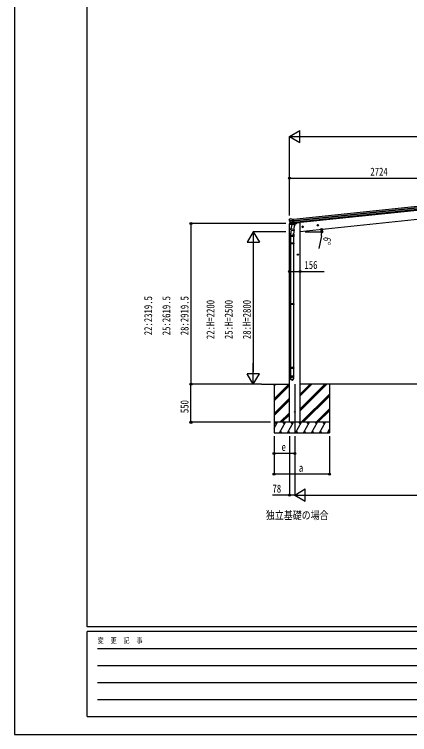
# Model space of a CAD drawing. Units: millimetres, scale not verified. Extents: x -14718 to 14718, y -10395 to 10395.
# Drawn here: x -14718 to -9010, y -10395 to 0 of the extents above; entities that cross this region are included whole.
import ezdxf
from ezdxf.enums import TextEntityAlignment as Align

# ---------------------------------------------------------------- set-up
doc = ezdxf.new("R2010")
doc.units = ezdxf.units.MM
doc.header["$LTSCALE"] = 50
for name, color, linetype in [('0-2_USER1', 3, 'Continuous'), ('0-3_YKK_12', 2, 'Continuous'), ('0-4_YKK_13', 4, 'Continuous'), ('0-5_YKK_A1', 4, 'Continuous'), ('0-6_YKK_D', 6, 'Continuous'), ('0-7_YKK_ZWAK', 7, 'Continuous')]:
    doc.layers.add(name, color=color, linetype=linetype)
doc.styles.add('ＭＳ ゴシック', font='')
doc.styles.get('ＭＳ ゴシック').set_extended_font_data('MS Gothic')

msp = doc.modelspace()

# ---------------------------------------------------------------- linework, layer by layer
at = {"layer": '0-3_YKK_12'}
msp.add_line((-10667.43, -5335), (-10667.43, -6040), dxfattribs=at)
at = {"layer": '0-4_YKK_13'}
for p, q in [((-10747.72, -2964.06), (-10747.8, -2962.18)), ((-10746.43, -2959.29), (-10747.13, -2960.15)), ((-10742.93, -2954.97), (-10746.43, -2959.29)), ((-10683.32, -2974.02), (-10743.06, -2980.3)), ((-10742.93, -2954.97), (-10742.93, -2954.97)), ((-10742.31, -2986.14), (-10682.71, -2979.88)), ((-10739.58, -2953.15), (-10739.57, -2953.15)), ((-10724.8, -3021.7), (-10738.5, -3005.94)), ((-10738.01, -3002.36), (-10680.98, -2996.36)), ((-10723.86, -3021.06), (-10736.91, -3005.13)), ((-10735.68, -3006.63), (-10680.51, -3000.83)), ((-10712, -2956.28), (-10685.48, -2953.49)), ((-10678.7, -3018.05), (-10685.48, -2953.49)), ((-10640.45, -3011.1), (-10640.88, -3014.33)), ((-10747.43, -3022.65), (-10748.33, -3029.48)), ((-10748.33, -3029.48), (-10714.6, -3025.93)), ((-10727.92, -3018.28), (-10744.77, -3020.05)), ((-10722.31, -3111.93), (-10727.87, -3167.65)), ((-10727.2, -3108.89), (-10724.71, -3096.64)), ((-10726.99, -3110.28), (-10726.99, -3110.28)), ((-10725.65, -3111.25), (-10684.69, -3119.58)), ((-10711.36, -3030.98), (-10724.72, -3096.64)), ((-10679.84, -3105.77), (-10724.72, -3096.64)), ((-10714.5, -3021.81), (-10722.19, -3022.62)), ((-10722.1, -3022.38), (-10678.72, -3017.82)), ((-10721.35, -3022.62), (-10719.78, -3022.46)), ((-10719.78, -3022.46), (-10682.24, -3018.51)), ((-10717.99, -3022.92), (-10718.14, -3023.65)), ((-10717.52, -3024.78), (-10692.77, -3034.53)), ((-10714.23, -3021.87), (-10714.5, -3021.81)), ((-10688.9, -3019.21), (-10714.23, -3021.87)), ((-10666.48, -3040.12), (-10711.36, -3030.98)), ((-10709.19, -3028.06), (-10709.85, -3031.29)), ((-10688.38, -3019.54), (-10691.3, -3033.89)), ((-10688.64, -3019.09), (-10688.9, -3019.21)), ((-10678.7, -3018.05), (-10688.64, -3019.09)), ((-10679.41, -3103.63), (-10686.06, -3171.38)), ((-10679.85, -3105.77), (-10682.39, -3118.24)), ((-10682.24, -3018.51), (-10680.68, -3018.35)), ((-10679.84, -3105.77), (-10666.48, -3040.12)), ((-10678.86, -3016.46), (-10677.94, -3016.65)), ((-10677.94, -3016.65), (-10666.74, -3033.57)), ((-10674.58, -3021.73), (-10645.31, -3018.65)), ((-10666.74, -3033.57), (-10668, -3039.81)), ((-10730.02, -3204.81), (-10730.02, -3170.46)), ((-10684.02, -3204.81), (-10730.02, -3204.81)), ((-10728.02, -3204.81), (-10728.02, -3301.55)), ((-10686.02, -3204.81), (-10686.02, -3301.55)), ((-10684.02, -3170.15), (-10684.02, -3204.81)), ((-10730.02, -3303.55), (-10729.02, -3301.55)), ((-10684.02, -3303.55), (-10730.02, -3303.55)), ((-10684.02, -3311.55), (-10730.02, -3311.55)), ((-10685.02, -3301.55), (-10729.02, -3301.55)), ((-10685.02, -3313.55), (-10729.02, -3313.55)), ((-10728.02, -3313.55), (-10728.02, -4175.25)), ((-10686.02, -3313.55), (-10686.02, -4175.25)), ((-10684.02, -3303.55), (-10685.02, -3301.55)), ((-10684.02, -3311.55), (-10685.02, -3313.55)), ((-10684.02, -3303.55), (-10684.02, -3311.55)), ((-10730.02, -4177.25), (-10729.02, -4175.25)), ((-10684.02, -4177.25), (-10730.02, -4177.25)), ((-10684.02, -4185.25), (-10730.02, -4185.25)), ((-10685.02, -4175.25), (-10729.02, -4175.25)), ((-10685.02, -4187.25), (-10729.02, -4187.25)), ((-10728.02, -4187.25), (-10728.02, -5097.94)), ((-10686.02, -4187.25), (-10686.02, -5097.94)), ((-10684.02, -4177.25), (-10685.02, -4175.25)), ((-10684.02, -4185.25), (-10685.02, -4187.25)), ((-10684.02, -4177.25), (-10684.02, -4185.25)), ((-10730.02, -5099.94), (-10729.02, -5097.94)), ((-10684.02, -5099.94), (-10730.02, -5099.94)), ((-10684.02, -5107.94), (-10730.02, -5107.94)), ((-10685.02, -5097.94), (-10729.02, -5097.94)), ((-10685.02, -5109.94), (-10729.02, -5109.94)), ((-10728.02, -5109.94), (-10728.02, -5219.94)), ((-10686.02, -5109.94), (-10686.02, -5219.94)), ((-10684.02, -5099.94), (-10685.02, -5097.94)), ((-10684.02, -5107.94), (-10685.02, -5109.94)), ((-10684.02, -5099.94), (-10684.02, -5107.94)), ((-10730.02, -5254.08), (-10730.02, -5219.94)), ((-10684.02, -5219.94), (-10730.02, -5219.94)), ((-10684.02, -5254.08), (-10684.02, -5219.94))]:
    msp.add_line(p, q, dxfattribs=at)
for points in [[(-10726.09, -2951.73), (-10726.09, -2951.73), (-10739.57, -2953.15)], [(-10712, -2956.28), (-10724.8, -2951.88), (-10724.8, -2951.87)], [(-10730.02, -3303.55), (-10730.02, -3311.55), (-10729.02, -3313.55)], [(-10730.02, -4177.25), (-10730.02, -4185.25), (-10729.02, -4187.25)], [(-10730.02, -5099.94), (-10730.02, -5107.94), (-10729.02, -5109.94)]]:
    msp.add_lwpolyline(points, dxfattribs=at)
msp.add_circle((-10667.43, -5737.5), 4.5, dxfattribs=at)
for centre, radius, start, end in [((-10546.83, -2942.94), 202, 186, 197.86084), ((-10553.89, -2944.99), 192.44, 185.42422, 190.5729), ((-10787.78, -2987.65), 45.32, 6.35482, 9.32878), ((-10739.05, -2958.12), 5, 96.04426, 140.95574), ((-10745.09, -2986.51), 2.74, 7.56588, 12.97849), ((-10742.22, -2987.49), 1.35, 94.08073, 96.8395), ((-10546.83, -2942.94), 200.2, 192.46117, 197.79991), ((-10736.23, -3003.98), 3, 197.86084, 221), ((-10734.59, -3003.23), 3, 197.79991, 219.30889), ((-10725.78, -2954.71), 3, 71.02369, 95.97631), ((-10645.84, -3013.68), 5, 276, 352.5), ((-10744.45, -3023.04), 3, 96, 172.5), ((-10725.3, -3109.31), 1.95, 167.54017, 209.97766), ((-10725.25, -3109.29), 2, 209.90962, 258.5), ((-10722.54, -3019.74), 2.99, 220.99261, 266.7283), ((-10721.4, -3022.12), 0.5, 240.73754, 276), ((-10718.48, -3022.82), 0.5, 348.5, 96), ((-10717.16, -3023.85), 1, 168.5, 248.5), ((-10692.3, -3033.61), 1.03, 242.53897, 344.46569), ((-10687.8, -3019.7), 0.604, 93.09842, 164.70595), ((-10684.29, -3117.62), 2, 258.5, 341.96843), ((-10680.73, -3017.85), 0.5, 276, 311.26246), ((-10700.02, -3170.46), 30, 177.45142, 180)]:
    msp.add_arc(centre, radius, start, end, dxfattribs=at)
for centre, major_axis, ratio, start_param, end_param in [((-10744.8, -2962.04), (1.9, 2.34), 0.995767, 1.57079633, 2.29721369), ((-10741.25, -2957.66), (-5.48, -2.51), 0.24881, 5.81908147, 5.82260033), ((-10745.59, -2963.2), (-0.38, 5.97), 0.020485, 4.7140547, 5.61175327), ((-10544.52, -2964.89), (-20.92, 199.05), 0.994373, 1.55543171, 1.57180637), ((-10724.84, -3019.66), (-1.71, 2.84), 0.040856, 4.14156042, 4.16968179), ((-10722.41, -3019.4), (-0.51, 2.96), 0.642905, 2.07925734, 3.03724699), ((-10722.45, -3019.51), (-3.02, -2.79), 0.650902, 0.95422993, 1.02704053), ((-10722.5, -3019.63), (-1.1, -2.8), 0.997631, 0.39023689, 0.47899483), ((-10707.02, -3170.15), (23, 0), 0.996195, 2.62193603, 6.60747969), ((-10707.02, -3170.15), (21, 0), 0.996195, 3.02154981, 6.2247991), ((-10707.02, -5252.34), (-23, 0), 0.996195, 3.14159265, 6.28318531), ((-10707.02, -5254.08), (-23, 0), 0.996195, 3.14159265, 6.28318531), ((-10707.02, -5254.08), (0, -23.43), 0.981806, 4.71238898, 7.85398163)]:
    msp.add_ellipse(centre, major_axis=major_axis, ratio=ratio, start_param=start_param, end_param=end_param, dxfattribs=at)
msp.add_ellipse((-10707.02, -5254.08), major_axis=(21, 0), ratio=0.996195, dxfattribs=at)
at = {"layer": '0-5_YKK_A1'}
for p, q in [((-10685.27, -2955.48), (-8083.52, -2682.03)), ((-10683.29, -2974.38), (-8081.54, -2700.92)), ((-10682.86, -2978.56), (-8081.1, -2705.1)), ((-10680.76, -2998.42), (-8079.01, -2724.96)), ((-8077.25, -2741.7), (-10679, -3015.15)), ((-8056.68, -2871.26), (-10590.18, -3137.54)), ((-10745.18, -5887.5), (-10745.18, -3029.15)), ((-10543.52, -3065.27), (-10563.41, -3067.36)), ((-10554.25, -3058.85), (-10560.32, -3063.26)), ((-10560.32, -3063.26), (-10559.54, -3070.72)), ((-10559.54, -3070.72), (-10552.68, -3073.78)), ((-10552.42, -3076.26), (-10554.51, -3056.37)), ((-10547.39, -3061.9), (-10554.25, -3058.85)), ((-10324.73, -3042.27), (-10344.62, -3044.36)), ((-10335.45, -3035.85), (-10341.53, -3040.26)), ((-10341.53, -3040.26), (-10340.74, -3047.73)), ((-10340.74, -3047.73), (-10333.89, -3050.78)), ((-10333.63, -3053.26), (-10335.72, -3033.37)), ((-10328.6, -3038.9), (-10335.45, -3035.85)), ((-10613.68, -3467.04), (-10633.68, -3467.04)), ((-10623.68, -3459.53), (-10630.18, -3463.29)), ((-10630.18, -3463.29), (-10630.18, -3470.79)), ((-10630.18, -3470.79), (-10623.68, -3474.54)), ((-10623.68, -3477.04), (-10623.68, -3457.04)), ((-10617.18, -3463.29), (-10623.68, -3459.53)), ((-11149.86, -5337.5), (-10745.18, -5337.5)), ((-10967.43, -5337.5), (-10967.43, -6037.5)), ((-10967.43, -5548.73), (-10756.2, -5337.5)), ((-10967.43, -5364.88), (-10940.05, -5337.5)), ((-10967.43, -5350.74), (-10954.19, -5337.5)), ((-10967.43, -5562.87), (-10745.18, -5340.62)), ((-10967.43, -5577.01), (-10745.18, -5354.76)), ((-5437.58, -5337.5), (-10589.68, -5337.5)), ((-10589.68, -5719.76), (-10207.42, -5337.5)), ((-10589.68, -5691.48), (-10235.7, -5337.5)), ((-10589.68, -5705.62), (-10221.56, -5337.5)), ((-10589.68, -5507.63), (-10419.55, -5337.5)), ((-10589.68, -5493.49), (-10433.69, -5337.5)), ((-10589.68, -5479.35), (-10447.83, -5337.5)), ((-10167.43, -5337.5), (-10167.43, -6037.5)), ((-10573.57, -5887.5), (-10167.43, -5481.36)), ((-10559.43, -5887.5), (-10167.43, -5495.5)), ((-10967.43, -5760.86), (-10745.18, -5538.61)), ((-10967.43, -5775), (-10745.18, -5552.75)), ((-10967.43, -5789.14), (-10745.18, -5566.89)), ((-10545.29, -5887.5), (-10167.43, -5509.65)), ((-10361.44, -5887.5), (-10167.43, -5693.49)), ((-10347.3, -5887.5), (-10167.43, -5707.63)), ((-10881.94, -5887.5), (-10745.18, -5750.74)), ((-10867.8, -5887.5), (-10745.18, -5764.88)), ((-10853.65, -5887.5), (-10745.18, -5779.03)), ((-10333.15, -5887.5), (-10167.43, -5721.78)), ((-10167.43, -5887.5), (-10967.43, -5887.5)), ((-10967.43, -5971.33), (-10919.03, -5887.5)), ((-10934.03, -5913.48), (-10949.03, -5887.5)), ((-10890.16, -6037.5), (-10803.56, -5887.5)), ((-10818.56, -5913.48), (-10833.56, -5887.5)), ((-10774.69, -6037.5), (-10688.09, -5887.5)), ((-10703.09, -5913.48), (-10718.09, -5887.5)), ((-10659.22, -6037.5), (-10572.62, -5887.5)), ((-10587.62, -5913.48), (-10602.62, -5887.5)), ((-10543.75, -6037.5), (-10457.15, -5887.5)), ((-10472.15, -5913.48), (-10487.15, -5887.5)), ((-10428.28, -6037.5), (-10341.68, -5887.5)), ((-10371.68, -5887.5), (-10356.68, -5913.48)), ((-10312.81, -6037.5), (-10226.21, -5887.5)), ((-10241.21, -5913.48), (-10256.21, -5887.5)), ((-10875.17, -6011.52), (-10860.17, -6037.5)), ((-10759.69, -6011.52), (-10744.69, -6037.5)), ((-10644.22, -6011.52), (-10629.23, -6037.5)), ((-10528.75, -6011.52), (-10513.76, -6037.5)), ((-10413.28, -6011.52), (-10398.29, -6037.5)), ((-10297.81, -6011.52), (-10282.82, -6037.5)), ((-10197.34, -6037.5), (-10167.43, -5985.69)), ((-10182.34, -6011.52), (-10167.43, -6037.35)), ((-10967.43, -6037.5), (-10167.43, -6037.5))]:
    msp.add_line(p, q, dxfattribs=at)
for points in [[(-10589.68, -5887.5), (-10589.68, -3008.49), (-10609.68, -3008.49), (-10640.54, -3011.73)], [(-10552.68, -3073.78), (-10546.61, -3069.36), (-10547.39, -3061.9)], [(-10333.89, -3050.78), (-10327.81, -3046.37), (-10328.6, -3038.9)], [(-10623.68, -3474.54), (-10617.18, -3470.79), (-10617.18, -3463.29)]]:
    msp.add_lwpolyline(points, dxfattribs=at)
for centre, radius in [((-10553.47, -3066.31), 8.5), ((-10553.47, -3066.31), 7.7), ((-10553.47, -3066.31), 6.5), ((-10334.67, -3043.32), 8.5), ((-10334.67, -3043.32), 7.7), ((-10334.67, -3043.32), 6.5), ((-10623.68, -3467.04), 8.5), ((-10623.68, -3467.04), 7.7), ((-10623.68, -3467.04), 6.5)]:
    msp.add_circle(centre, radius, dxfattribs=at)
at = {"layer": '0-6_YKK_D'}
for p, q in [((-10745.68, -1762.91), (-10594.13, -1675.41)), ((-10745.68, -2612.91), (-10745.68, -1761.91)), ((-10745.68, -1762.91), (-10594.13, -1850.41)), ((-10745.68, -1762.91), (-10442.57, -1762.91)), ((-10594.13, -1850.41), (-10594.13, -1675.41)), ((-10570.68, -1762.91), (-5456.5, -1762.91)), ((-10745.68, -2901.51), (-10745.68, -2361.91)), ((-10745.68, -2362.91), (-8021.63, -2362.91)), ((-10795.68, -3018), (-12168.43, -3018)), ((-12167.43, -3018), (-12167.43, -5337.5)), ((-11267.43, -3137.49), (-11354.93, -3289.04)), ((-10795.68, -3137.49), (-11268.43, -3137.49)), ((-11267.43, -3137.49), (-11179.93, -3289.04)), ((-11267.43, -3137.49), (-11267.43, -3440.6)), ((-10515.82, -3137.54), (-10277.56, -3137.54)), ((-10284.24, -3196.77), (-10319.75, -3380.16)), ((-11354.93, -3289.04), (-11179.93, -3289.04)), ((-11267.43, -3312.49), (-11267.43, -5162.5)), ((-11267.43, -5337.5), (-11267.43, -5034.39)), ((-11267.43, -5337.5), (-11354.93, -5185.95)), ((-11179.93, -5185.95), (-11354.93, -5185.95)), ((-11267.43, -5337.5), (-11179.93, -5185.95)), ((-11197.32, -5337.5), (-12168.43, -5337.5)), ((-11150.86, -5337.5), (-12168.43, -5337.5)), ((-12167.43, -5887.5), (-12167.43, -5337.5)), ((-11150.86, -5337.5), (-11268.43, -5337.5)), ((-11018.27, -5887.5), (-12168.43, -5887.5)), ((-10967.43, -6087.5), (-10967.43, -6638.5)), ((-10967.43, -6087.5), (-10967.43, -6338.5)), ((-10745.18, -6087.5), (-10745.18, -6938.5)), ((-10667.43, -6087.5), (-10667.43, -6938.5)), ((-10667.43, -6087.5), (-10667.43, -6938.5)), ((-10167.43, -6087.5), (-10167.43, -6638.5)), ((-10667.43, -6138.88), (-10667.43, -6338.5)), ((-10667.43, -6337.5), (-10967.43, -6337.5)), ((-10167.43, -6637.5), (-10967.43, -6637.5)), ((-10667.43, -6937.5), (-10515.88, -6850)), ((-10515.88, -7025), (-10515.88, -6850)), ((-10667.43, -6937.5), (-10515.88, -7025)), ((-10667.43, -6937.5), (-10364.32, -6937.5)), ((-10492.43, -6937.5), (-5534.83, -6937.5))]:
    msp.add_line(p, q, dxfattribs=at)
for points in [[(-10745.18, -3709.64), (-10589.68, -3709.64), (-10242.58, -3709.64)], [(-10667.43, -6937.5), (-10745.18, -6937.5), (-10991.48, -6937.5)]]:
    msp.add_lwpolyline(points, dxfattribs=at)
for centre in [(-10745.68, -2362.91), (-12167.43, -3018), (-10280.27, -3104.97), (-10278.56, -3137.54), (-10745.18, -3709.64), (-10589.68, -3709.64), (-12167.43, -5337.5), (-12167.43, -5337.5), (-12167.43, -5887.5), (-10967.43, -6337.5), (-10667.43, -6337.5), (-10967.43, -6637.5), (-10167.43, -6637.5), (-10745.18, -6937.5)]:
    msp.add_circle(centre, 14.88, dxfattribs=at)
for start, end in [(0, 6), (349.04338, 0)]:
    msp.add_arc((-10590.18, -3137.54), 311.62, start, end, dxfattribs=at)
at = {"layer": '0-7_YKK_ZWAK'}
for p, q in [((-13667.43, -8837.5), (-13667.43, 9712.5)), ((13632.57, -8837.5), (-13667.43, -8837.5)), ((-4567.43, -8907.5), (-13667.43, -8907.5)), ((-13667.43, -10132.5), (-13667.43, -8907.5)), ((-13518.68, -9152.5), (-4742.43, -9152.5)), ((-13518.68, -9397.5), (-4742.43, -9397.5)), ((-13518.68, -9642.5), (-4742.43, -9642.5)), ((-13518.68, -9887.5), (-4742.43, -9887.5)), ((-13667.43, -10132.5), (-4567.43, -10132.5))]:
    msp.add_line(p, q, dxfattribs=at)
msp.add_lwpolyline([(-14717.5, -10395), (14717.5, -10395), (14717.5, 10395), (-14717.5, 10395)], close=True, dxfattribs=at)

# ---------------------------------------------------------------- texts
at = {"layer": '0-2_USER1', "style": 'ＭＳ ゴシック', "width": 0.8}
msp.add_text('独立基礎の場合', height=115.5, dxfattribs=at).set_placement((-11085.5, -7321.5), align=Align.BOTTOM_LEFT)
at = {"layer": '0-6_YKK_D', "style": 'ＭＳ ゴシック', "width": 0.8}
for s, p in [('2724', (-9576.86, -2361.91)), ('156', (-10529.18, -3708.64)), ('e', (-10859.43, -6335.83)), ('a', (-10609.43, -6636.5)), ('78', (-10990.48, -6936.5))]:
    msp.add_text(s, height=115.5, dxfattribs=at).set_placement(p, align=Align.BOTTOM_LEFT)
for s, rotation, p in [('6°', 259.043, (-10283.45, -3197.94)), ('22:2319.5', 90, (-12693.43, -4631.35)), ('25:2619.5', 90, (-12430.93, -4631.35)), ('28:2919.5', 90, (-12168.43, -4631.35)), ('22:H=2200', 90, (-11793.43, -4686.89)), ('25:H=2500', 90, (-11530.93, -4686.89)), ('28:H=2800', 90, (-11268.43, -4686.89)), ('550', 90, (-12168.43, -5755.3))]:
    msp.add_text(s, height=115.5, rotation=rotation, dxfattribs=at).set_placement(p, align=Align.BOTTOM_LEFT)
at = {"layer": '0-7_YKK_ZWAK', "style": 'ＭＳ ゴシック', "width": 0.8}
msp.add_text('変  更  記  事', height=76.98, dxfattribs=at).set_placement((-13514.59, -9100), align=Align.BOTTOM_LEFT)

doc.saveas('drawing.dxf')
